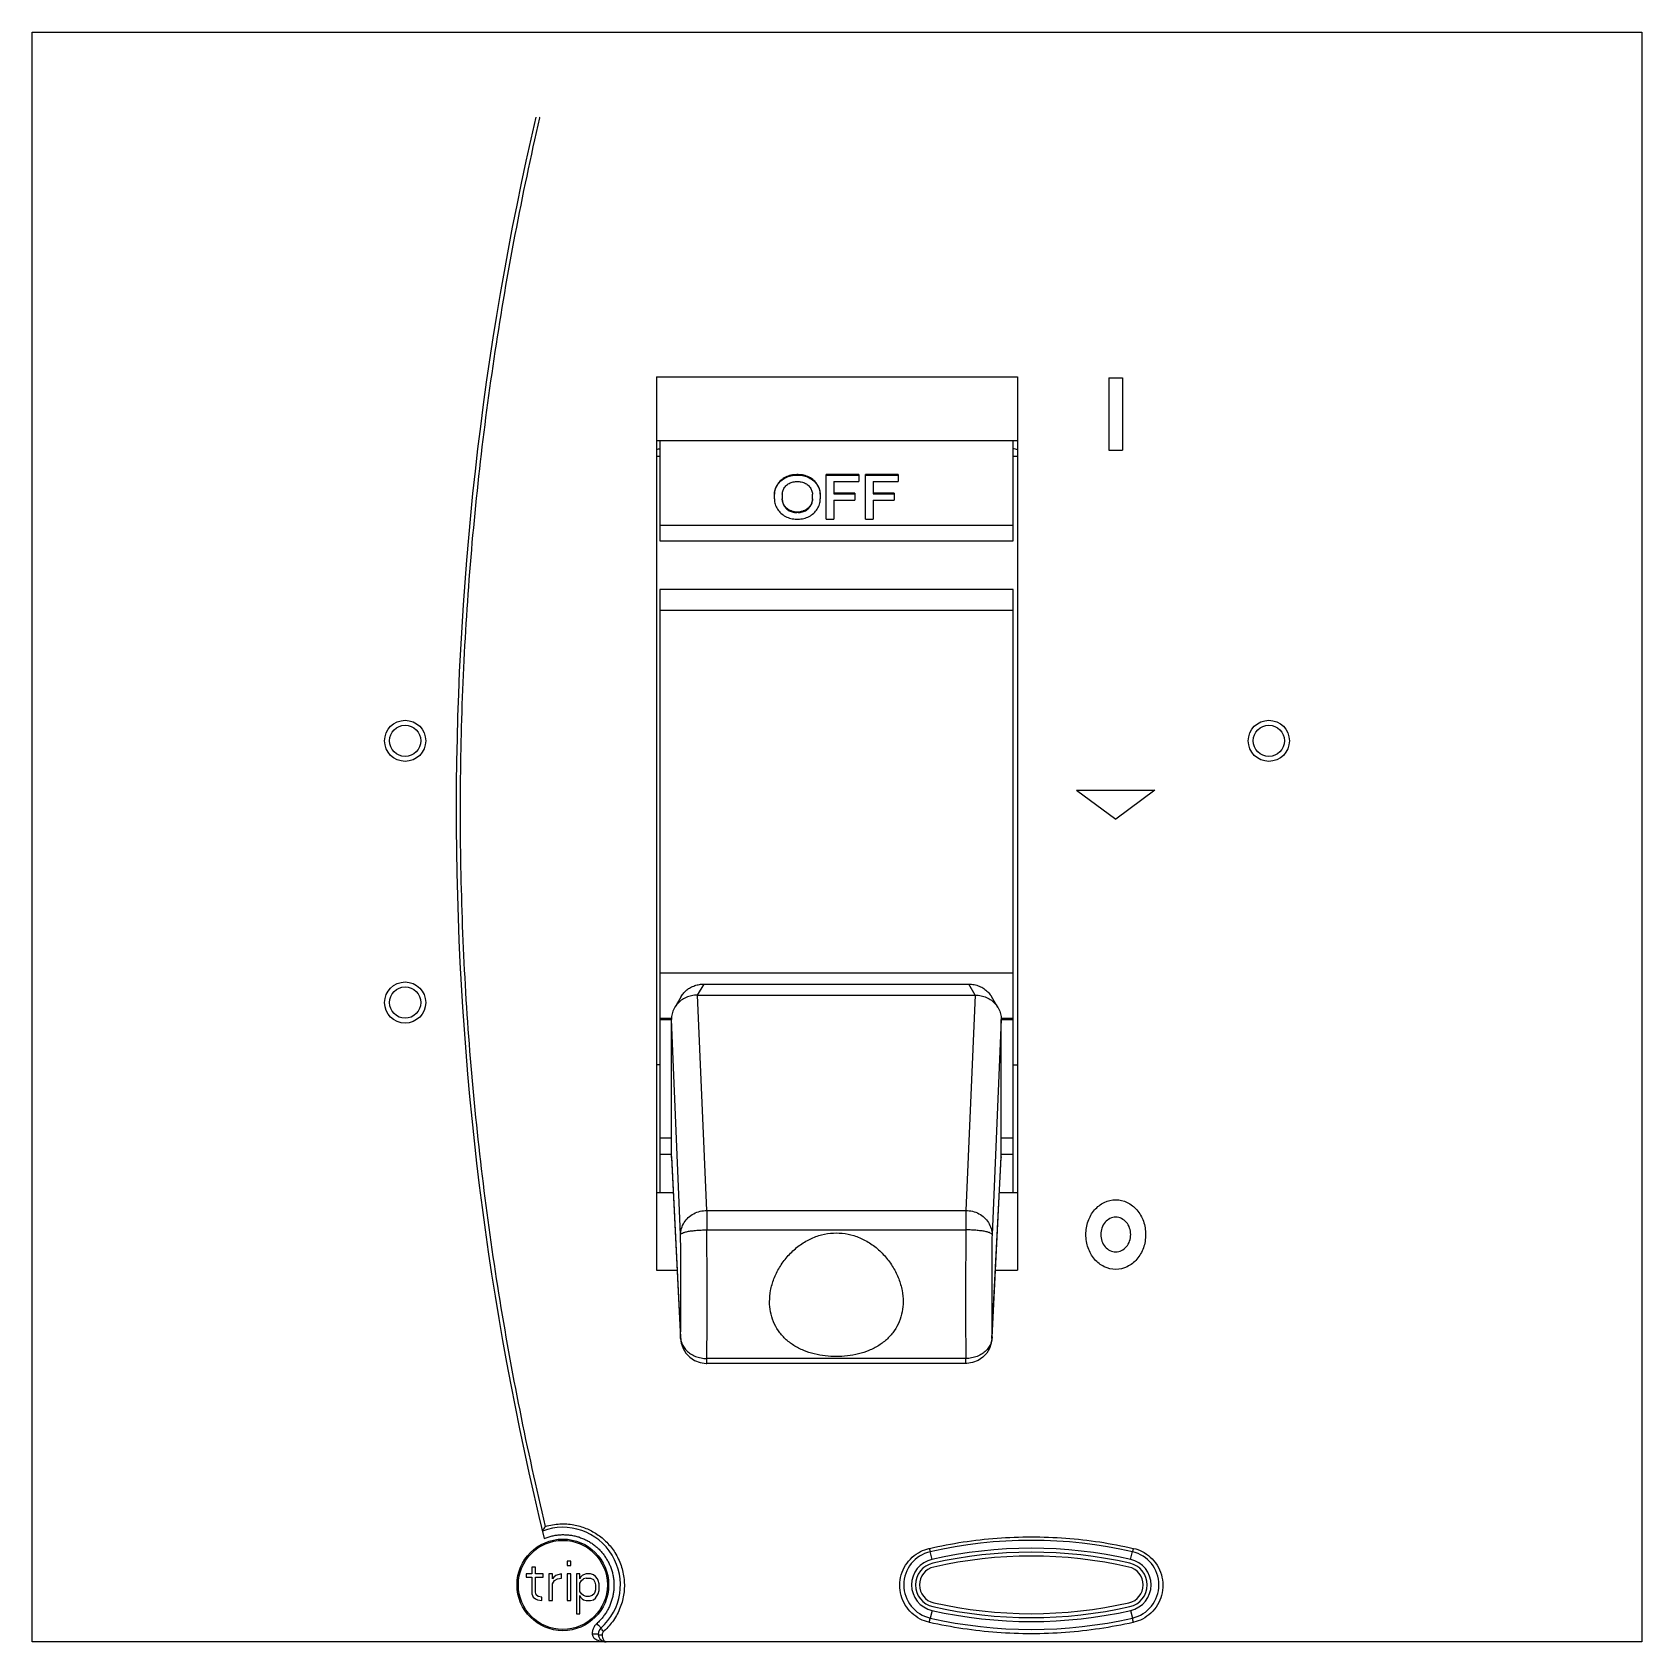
# Model space of a CAD drawing. Extents: x 0 to 123, y 0 to 123.
import ezdxf
from ezdxf.enums import TextEntityAlignment as Align

# ---------------------------------------------------------------- set-up
doc = ezdxf.new("R2010")
doc.units = 0
doc.layers.add('--4N-THT. MCB-MCCB-ACB', color=124, linetype='CONTINUOUS')
doc.layers.add('--6N-THT. HOLE COVER', color=2, linetype='CONTINUOUS')
doc.styles.add('- 13.0', font='times.ttf', dxfattribs={"height": 13})

# ---------------------------------------------------------------- blocks, each defined once
blk = doc.blocks.new('06 - N - SC MCCB LỖ ĐỤC NSX400~630FNH 3 PHASE')
at = {"layer": '--6N-THT. HOLE COVER', "color": 124}
for p, q in [((-13.8, 35.21), (-13.8, -33.04)), ((-13.8, 35.21), (13.8, 35.21)), ((13.8, 35.21), (13.8, -33.04)), ((20.77, 35.15), (20.77, 29.61)), ((20.77, 35.15), (21.82, 35.15)), ((21.82, 35.15), (21.82, 29.61)), ((-13.8, 30.35), (13.8, 30.35)), ((-13.55, 30.35), (-13.55, 22.67)), ((13.45, 22.67), (13.45, 30.35)), ((20.77, 29.61), (21.82, 29.61)), ((-13.8, 29.15), (-13.55, 29.15)), ((13.45, 29.15), (13.8, 29.15)), ((-3.08, 27.74), (-3.08, 27.71)), ((-2.98, 27.74), (-3.08, 27.74)), ((-3.08, 27.71), (-2.98, 27.71)), ((-3.08, 27.21), (-2.98, 27.21)), ((-2.98, 27.71), (-2.98, 27.74)), ((-0.83, 24.34), (-0.83, 27.74)), ((1.67, 27.74), (-0.83, 27.74)), ((-0.83, 27.71), (1.67, 27.71)), ((-0.23, 27.21), (-0.23, 26.27)), ((-0.23, 27.21), (1.67, 27.21)), ((1.67, 27.74), (1.67, 27.21)), ((2.17, 24.34), (2.17, 27.74)), ((4.67, 27.74), (2.17, 27.74)), ((2.17, 27.71), (4.67, 27.71)), ((2.77, 27.21), (2.77, 26.27)), ((2.77, 27.21), (4.67, 27.21)), ((4.67, 27.74), (4.67, 27.21)), ((-4.78, 25.88), (-4.78, 26.24)), ((-4.18, 26.24), (-4.18, 25.88)), ((-1.88, 25.88), (-1.88, 26.24)), ((-1.28, 26.24), (-1.28, 25.88)), ((1.37, 26.32), (-0.23, 26.32)), ((-0.23, 26.27), (1.37, 26.27)), ((1.37, 26.32), (1.37, 25.79)), ((4.37, 26.32), (2.77, 26.32)), ((2.77, 26.27), (4.37, 26.27)), ((4.37, 26.32), (4.37, 25.79)), ((-3.08, 24.88), (-3.08, 24.84)), ((-2.98, 24.88), (-3.08, 24.88)), ((-2.98, 24.84), (-3.08, 24.84)), ((-2.98, 24.84), (-2.98, 24.88)), ((-0.23, 25.79), (-0.23, 24.34)), ((-0.23, 25.79), (1.37, 25.79)), ((2.77, 25.79), (2.77, 24.34)), ((2.77, 25.79), (4.37, 25.79)), ((13.45, 23.86), (-13.55, 23.86)), ((-3.08, 24.34), (-2.98, 24.34)), ((-0.83, 24.34), (-0.23, 24.34)), ((2.17, 24.34), (2.77, 24.34)), ((-13.55, 22.67), (13.45, 22.67)), ((-13.55, 18.96), (-13.55, -13.89)), ((13.45, 18.96), (-13.55, 18.96)), ((13.45, -13.89), (13.45, 18.96)), ((-13.55, 17.38), (13.45, 17.38)), ((18.3, 3.64), (24.3, 3.64)), ((18.3, 3.64), (21.3, 1.41)), ((24.3, 3.64), (21.3, 1.41)), ((13.45, -10.35), (-13.55, -10.35)), ((-11.91, -12.14), (-12.4, -12.97)), ((-10.18, -11.19), (-10.68, -12.04)), ((-9.95, -28.49), (-10.65, -12.04)), ((-10.65, -12.04), (10.55, -12.04)), ((-10.18, -11.19), (10.07, -11.19)), ((10.55, -12.04), (9.85, -28.49)), ((10.57, -12.04), (10.07, -11.19)), ((12.3, -12.97), (11.8, -12.14)), ((-12.65, -13.83), (-13.55, -13.83)), ((-13.55, -13.9), (-13.55, -27.12)), ((-13.55, -13.9), (-12.65, -13.9)), ((-11.95, -30.33), (-12.65, -13.89)), ((-12.65, -24.36), (-12.65, -13.89)), ((12.55, -13.89), (11.85, -30.33)), ((13.45, -13.83), (12.55, -13.83)), ((12.55, -24.36), (12.55, -13.89)), ((12.55, -13.9), (13.45, -13.9)), ((13.45, -27.12), (13.45, -13.9)), ((-13.55, -17.35), (-13.8, -17.35)), ((13.45, -17.35), (13.8, -17.35)), ((-12.65, -22.97), (-13.55, -22.97)), ((13.45, -22.97), (12.55, -22.97)), ((-12.65, -24.21), (-13.55, -24.21)), ((-12.65, -24.36), (-11.95, -38.19)), ((-12.65, -24.45), (-12.65, -24.38)), ((-12.65, -24.45), (-11.95, -38.28)), ((11.84, -38.28), (12.55, -24.45)), ((11.85, -38.19), (12.55, -24.36)), ((13.45, -24.21), (12.55, -24.21)), ((12.55, -24.38), (12.55, -24.45)), ((-13.8, -27.12), (-12.51, -27.12)), ((12.41, -27.12), (13.8, -27.12)), ((-9.95, -28.49), (-9.95, -29.97)), ((-9.95, -28.49), (9.85, -28.49)), ((9.85, -28.49), (9.85, -29.97)), ((-9.95, -29.97), (9.85, -29.97)), ((-13.8, -33.04), (-12.21, -33.04)), ((12.11, -33.04), (13.8, -33.04)), ((-11.95, -38.28), (-11.95, -38.19)), ((-11.95, -38.28), (-11.95, -38.28)), ((11.85, -38.19), (11.84, -38.28)), ((9.85, -39.8), (-9.95, -39.8)), ((-9.95, -40.18), (-9.95, -39.8)), ((9.85, -40.18), (-9.95, -40.18)), ((9.85, -40.18), (9.85, -39.8)), ((-20.34, -55.3), (-20.61, -55.3)), ((-20.61, -55.3), (-20.61, -55.62)), ((-20.34, -55.62), (-20.34, -55.3)), ((7.26, -55.15), (7.13, -54.56)), ((22.44, -55.15), (22.57, -54.56)), ((-23.75, -56.26), (-23.75, -56.51)), ((-23.32, -56.26), (-23.75, -56.26)), ((-23.75, -56.51), (-23.32, -56.51)), ((-23.32, -55.75), (-23.32, -56.26)), ((-23.05, -55.75), (-23.32, -55.75)), ((-23.32, -56.51), (-23.32, -57.79)), ((-23.05, -56.26), (-23.05, -55.75)), ((-22.45, -56.26), (-23.05, -56.26)), ((-23.05, -57.66), (-23.05, -56.51)), ((-23.05, -56.51), (-22.45, -56.51)), ((-22.45, -56.51), (-22.45, -56.26)), ((-21.75, -56.26), (-22.02, -56.26)), ((-22.02, -56.26), (-22.02, -58.3)), ((-21.75, -56.64), (-21.75, -56.26)), ((-21.64, -56.51), (-21.75, -56.64)), ((-21.48, -56.39), (-21.64, -56.51)), ((-21.32, -56.32), (-21.48, -56.39)), ((-21.37, -56.64), (-21.05, -56.58)), ((-21.05, -56.26), (-21.32, -56.32)), ((-21.05, -56.58), (-21.05, -56.26)), ((-20.61, -55.62), (-20.34, -55.62)), ((-20.34, -56.26), (-20.61, -56.26)), ((-20.61, -56.26), (-20.61, -58.3)), ((-20.34, -58.3), (-20.34, -56.26)), ((-19.64, -56.26), (-19.91, -56.26)), ((-19.91, -56.26), (-19.91, -59.32)), ((-19.64, -56.64), (-19.64, -56.26)), ((-19.59, -56.51), (-19.64, -56.64)), ((-19.48, -56.39), (-19.59, -56.51)), ((-19.37, -56.32), (-19.48, -56.39)), ((-19.16, -56.26), (-19.37, -56.32)), ((-19.16, -56.58), (-19.37, -56.64)), ((-18.83, -56.26), (-19.16, -56.26)), ((-19.16, -56.58), (-18.83, -56.58)), ((-18.61, -56.32), (-18.83, -56.26)), ((-18.83, -56.58), (-18.61, -56.7)), ((-18.45, -56.45), (-18.61, -56.32)), ((-18.29, -56.64), (-18.45, -56.45)), ((-23.32, -57.79), (-23.21, -58.04)), ((-22.99, -57.85), (-23.05, -57.66)), ((-21.75, -57.02), (-21.59, -56.77)), ((-21.75, -58.3), (-21.75, -57.02)), ((-21.59, -56.77), (-21.37, -56.64)), ((-19.64, -56.96), (-19.53, -56.77)), ((-19.64, -57.6), (-19.64, -56.96)), ((-19.53, -57.79), (-19.64, -57.6)), ((-19.53, -56.77), (-19.37, -56.64)), ((-19.37, -57.92), (-19.53, -57.79)), ((-18.56, -57.79), (-18.72, -57.92)), ((-18.61, -56.7), (-18.51, -56.9)), ((-18.51, -57.66), (-18.56, -57.79)), ((-18.51, -56.9), (-18.45, -57.09)), ((-18.45, -57.47), (-18.51, -57.66)), ((-18.45, -57.09), (-18.45, -57.47)), ((-18.45, -58.11), (-18.24, -57.79)), ((-18.24, -56.77), (-18.29, -56.64)), ((-18.18, -57.02), (-18.24, -56.77)), ((-18.24, -57.79), (-18.18, -57.53)), ((-18.18, -57.53), (-18.18, -57.02)), ((-23.21, -58.04), (-23.05, -58.17)), ((-23.05, -58.17), (-22.89, -58.24)), ((-22.83, -57.98), (-22.99, -57.85)), ((-22.89, -58.24), (-22.56, -58.3)), ((-22.56, -58.04), (-22.83, -57.98)), ((-22.56, -58.3), (-22.56, -58.04)), ((-22.02, -58.3), (-21.75, -58.3)), ((-20.61, -58.3), (-20.34, -58.3)), ((-19.64, -57.92), (-19.59, -58.04)), ((-19.64, -59.32), (-19.64, -57.92)), ((-19.59, -58.04), (-19.48, -58.17)), ((-19.48, -58.17), (-19.37, -58.24)), ((-19.16, -57.98), (-19.37, -57.92)), ((-19.37, -58.24), (-19.16, -58.3)), ((-18.94, -57.98), (-19.16, -57.98)), ((-19.16, -58.3), (-18.83, -58.3)), ((-18.72, -57.92), (-18.94, -57.98)), ((-18.83, -58.3), (-18.61, -58.24)), ((-18.61, -58.24), (-18.45, -58.11)), ((-19.91, -59.32), (-19.64, -59.32)), ((7.26, -59.05), (7.13, -59.64)), ((22.44, -59.05), (22.57, -59.64))]:
    blk.add_line(p, q, dxfattribs=at)
at = {"layer": '--6N-THT. HOLE COVER', "color": 1}
blk.add_lwpolyline([(-61.5, 61.55), (61.5, 61.55), (61.5, -61.45), (-61.5, -61.45)], close=True, dxfattribs=at)
at = {"layer": '--6N-THT. HOLE COVER', "color": 124}
for points in [[(-11.95, -38.28), (-11.9, -38.63), (-11.76, -39.03), (-11.54, -39.39), (-11.25, -39.7), (-10.88, -39.95), (-10.46, -40.11), (-10.01, -40.18), (-9.95, -40.18)], [(11.84, -38.28), (11.79, -38.63), (11.66, -39.03), (11.44, -39.39), (11.14, -39.7), (10.78, -39.95), (10.36, -40.11), (9.91, -40.18), (9.85, -40.18)]]:
    blk.add_lwpolyline(points, dxfattribs=at)
for centre, radius in [((-33, 7.4), 1.57), ((33, 7.4), 1.57), ((-33, 7.4), 1.2), ((33, 7.4), 1.2), ((-33, -12.6), 1.57), ((-33, -12.6), 1.2), ((-20.95, -57.1), 3.5), ((-20.95, -57.1), 3.4)]:
    blk.add_circle(centre, radius, dxfattribs=at)
for centre, radius, start, end in [((204.32, 2.1), 233.42, 166.8892, 193.793), ((-11.27, 18.81), 11.13, 101.8398, 103.1507), ((11.28, 18.81), 11.13, 76.8521, 78.7059), ((-20.95, -57.1), 4.4, 311.4096, 110.7253), ((14.85, -88.65), 34.95, 77.2317, 102.7683), ((7.7, -57.1), 2.6, 102.7683, 257.2317), ((7.7, -57.1), 2, 102.7683, 257.2317), ((14.85, -88.65), 34.35, 77.2317, 102.7683), ((14.85, -88.65), 34.05, 77.2317, 102.7683), ((14.85, -88.65), 33.75, 77.231, 102.769), ((22, -57.1), 2, 282.7683, 77.2317), ((22, -57.1), 2.6, 282.7683, 77.2317), ((7.7, -57.1), 1.7, 102.7683, 257.2317), ((7.7, -57.1), 1.4, 102.769, 257.2323), ((22, -57.1), 1.4, 282.7677, 77.231), ((22, -57.1), 1.7, 282.7683, 77.2317), ((14.85, -25.55), 34.05, 257.2317, 282.7683), ((14.85, -25.55), 33.75, 257.2323, 282.7677), ((14.85, -25.55), 34.95, 257.2317, 282.7683), ((14.85, -25.55), 34.35, 257.2317, 282.7683), ((-17.64, -60.85), 0.6, 131.4096, 270)]:
    blk.add_arc(centre, radius, start, end, dxfattribs=at)
for points, knots in [([(-22.73, 55), (-24.1, 49.09), (-26.36, 37.21), (-28.4, 19.21), (-29.03, 1.14), (-28.26, -16.91), (-26.09, -34.89), (-23.71, -46.74), (-22.29, -52.63)], [0, 0, 0, 0, 18.177706, 36.25921, 54.294783, 72.339362, 90.41017, 108.575385, 108.575385, 108.575385, 108.575385]), ([(-3.08, 27.74), (-3.23, 27.74), (-3.52, 27.71), (-3.94, 27.56), (-4.29, 27.32), (-4.57, 27.01), (-4.74, 26.64), (-4.78, 26.37), (-4.78, 26.24)], [0, 0, 0, 0, 0.445768, 0.881501, 1.304348, 1.714489, 2.115961, 2.515589, 2.515589, 2.515589, 2.515589]), ([(-4.78, 26.23), (-4.78, 26.35), (-4.73, 26.6), (-4.57, 26.96), (-4.29, 27.28), (-3.94, 27.52), (-3.52, 27.67), (-3.23, 27.71), (-3.08, 27.71)], [0, 0, 0, 0, 0.349381, 0.753791, 1.168117, 1.594362, 2.031446, 2.475713, 2.475713, 2.475713, 2.475713]), ([(-4.18, 26.24), (-4.18, 26.34), (-4.14, 26.55), (-3.98, 26.83), (-3.73, 27.04), (-3.42, 27.18), (-3.2, 27.21), (-3.08, 27.21)], [0, 0, 0, 0, 0.309951, 0.623367, 0.946553, 1.28184, 1.627452, 1.627452, 1.627452, 1.627452]), ([(-1.28, 26.24), (-1.28, 26.37), (-1.32, 26.64), (-1.5, 27.01), (-1.77, 27.32), (-2.12, 27.56), (-2.54, 27.71), (-2.83, 27.74), (-2.98, 27.74)], [0, 0, 0, 0, 0.399272, 0.800635, 1.210903, 1.633597, 2.069456, 2.515619, 2.515619, 2.515619, 2.515619]), ([(-2.98, 27.71), (-2.83, 27.71), (-2.54, 27.67), (-2.13, 27.52), (-1.77, 27.28), (-1.49, 26.96), (-1.33, 26.6), (-1.29, 26.35), (-1.28, 26.23)], [0, 0, 0, 0, 0.444234, 0.881299, 1.307539, 1.721872, 2.126301, 2.475712, 2.475712, 2.475712, 2.475712]), ([(-2.98, 27.21), (-2.87, 27.21), (-2.64, 27.18), (-2.33, 27.04), (-2.08, 26.83), (-1.92, 26.55), (-1.88, 26.34), (-1.88, 26.24)], [0, 0, 0, 0, 0.345334, 0.680555, 1.003732, 1.317142, 1.627447, 1.627447, 1.627447, 1.627447]), ([(-2.98, 24.34), (-2.83, 24.34), (-2.54, 24.38), (-2.12, 24.53), (-1.77, 24.78), (-1.5, 25.1), (-1.32, 25.47), (-1.28, 25.74), (-1.28, 25.88)], [0, 0, 0, 0, 0.445971, 0.883462, 1.310283, 1.725861, 2.132627, 2.535398, 2.535398, 2.535398, 2.535398]), ([(-1.88, 25.88), (-1.88, 25.77), (-1.92, 25.56), (-2.08, 25.28), (-2.33, 25.06), (-2.64, 24.92), (-2.87, 24.88), (-2.98, 24.88)], [0, 0, 0, 0, 0.312056, 0.628551, 0.954357, 1.290912, 1.636718, 1.636718, 1.636718, 1.636718]), ([(-4.78, 25.83), (-4.78, 25.71), (-4.73, 25.46), (-4.57, 25.1), (-4.29, 24.78), (-3.94, 24.53), (-3.53, 24.38), (-3.23, 24.34), (-3.08, 24.34)], [0, 0, 0, 0, 0.352288, 0.758925, 1.174671, 1.601305, 2.038925, 2.485317, 2.485317, 2.485317, 2.485317]), ([(-3.08, 24.88), (-3.2, 24.88), (-3.42, 24.92), (-3.73, 25.06), (-3.98, 25.28), (-4.13, 25.55), (-4.17, 25.74), (-4.18, 25.83)], [0, 0, 0, 0, 0.3455, 0.681985, 1.007783, 1.324279, 1.587078, 1.587078, 1.587078, 1.587078]), ([(-4.18, 25.83), (-4.18, 25.72), (-4.14, 25.51), (-3.98, 25.23), (-3.73, 25.01), (-3.42, 24.87), (-3.2, 24.84), (-3.08, 24.84)], [0, 0, 0, 0, 0.310193, 0.625691, 0.951355, 1.287838, 1.632236, 1.632236, 1.632236, 1.632236]), ([(-2.98, 24.84), (-2.87, 24.84), (-2.64, 24.87), (-2.33, 25.01), (-2.08, 25.23), (-1.92, 25.51), (-1.88, 25.72), (-1.88, 25.83)], [0, 0, 0, 0, 0.34444, 0.680942, 1.006604, 1.322081, 1.632239, 1.632239, 1.632239, 1.632239]), ([(-10.68, -12.04), (-10.82, -12.04), (-11.12, -12.06), (-11.54, -12.2), (-11.91, -12.41), (-12.2, -12.68), (-12.35, -12.88), (-12.4, -12.97)], [0, 0, 0, 0, 0.440398, 0.87793, 1.306803, 1.73453, 2.048985, 2.048985, 2.048985, 2.048985]), ([(-11.91, -12.14), (-11.85, -12.04), (-11.72, -11.86), (-11.48, -11.63), (-11.19, -11.44), (-10.87, -11.3), (-10.52, -11.21), (-10.29, -11.19), (-10.18, -11.19)], [0, 0, 0, 0, 0.329457, 0.659693, 1.002801, 1.35757, 1.717578, 2.056759, 2.056759, 2.056759, 2.056759]), ([(-10.68, -12.04), (-10.68, -12.04), (-10.67, -12.04), (-10.66, -12.04), (-10.66, -12.04), (-10.65, -12.04)], [0, 0, 0, 0, 0.00849065, 0.01696537, 0.02542872, 0.02542872, 0.02542872, 0.02542872]), ([(10.07, -11.19), (10.21, -11.19), (10.48, -11.22), (10.88, -11.34), (11.23, -11.52), (11.54, -11.78), (11.71, -12), (11.79, -12.12), (11.8, -12.14)], [0, 0, 0, 0, 0.405865, 0.816805, 1.220768, 1.610334, 1.998925, 2.055472, 2.055472, 2.055472, 2.055472]), ([(10.57, -12.04), (10.57, -12.04), (10.57, -12.04), (10.56, -12.04), (10.55, -12.04), (10.55, -12.04)], [0, 0, 0, 0, 0.00849065, 0.01696538, 0.02542872, 0.02542872, 0.02542872, 0.02542872]), ([(10.57, -12.04), (10.72, -12.04), (11.02, -12.06), (11.43, -12.2), (11.81, -12.41), (12.1, -12.68), (12.24, -12.88), (12.3, -12.97)], [0, 0, 0, 0, 0.440398, 0.87793, 1.306804, 1.734531, 2.049001, 2.049001, 2.049001, 2.049001]), ([(-12.4, -12.97), (-12.42, -13), (-12.5, -13.16), (-12.62, -13.46), (-12.65, -13.74), (-12.65, -13.88)], [0, 0, 0, 0, 0.1059821, 0.52708, 0.9469664, 0.9469664, 0.9469664, 0.9469664]), ([(12.3, -12.97), (12.32, -13), (12.4, -13.16), (12.51, -13.46), (12.55, -13.74), (12.55, -13.88)], [0, 0, 0, 0, 0.1059666, 0.5270647, 0.9469511, 0.9469511, 0.9469511, 0.9469511]), ([(-12.65, -13.88), (-12.65, -13.88), (-12.65, -13.89), (-12.65, -13.89), (-12.65, -13.89)], [0, 0, 0, 0, 0.00947782, 0.01415534, 0.01415534, 0.01415534, 0.01415534]), ([(12.55, -13.88), (12.55, -13.88), (12.55, -13.89), (12.55, -13.89), (12.55, -13.89)], [0, 0, 0, 0, 0.00947782, 0.01415534, 0.01415534, 0.01415534, 0.01415534]), ([(-12.65, -24.38), (-12.65, -24.37), (-12.65, -24.37), (-12.65, -24.37), (-12.65, -24.36)], [0, 0, 0, 0, 0.00921936, 0.01386464, 0.01386464, 0.01386464, 0.01386464]), ([(12.55, -24.38), (12.55, -24.37), (12.55, -24.37), (12.55, -24.37), (12.55, -24.36)], [0, 0, 0, 0, 0.00921936, 0.01386464, 0.01386464, 0.01386464, 0.01386464]), ([(21.3, -32.99), (21, -32.99), (20.38, -32.84), (19.62, -32.24), (19.13, -31.36), (18.96, -30.33), (19.13, -29.3), (19.62, -28.42), (20.38, -27.82), (21, -27.67), (21.3, -27.67)], [0, 0, 0, 0, 0.897568, 1.836729, 2.831745, 3.864437, 4.897128, 5.892144, 6.831305, 7.728873, 7.728873, 7.728873, 7.728873]), ([(21.3, -27.67), (21.6, -27.67), (22.22, -27.82), (22.98, -28.42), (23.47, -29.3), (23.64, -30.33), (23.47, -31.36), (22.98, -32.24), (22.22, -32.84), (21.6, -32.99), (21.3, -32.99)], [0, 0, 0, 0, 0.897568, 1.836729, 2.831745, 3.864437, 4.897128, 5.892144, 6.831305, 7.728873, 7.728873, 7.728873, 7.728873]), ([(-11.95, -30.33), (-11.95, -30.17), (-11.9, -29.85), (-11.7, -29.4), (-11.37, -29.01), (-10.96, -28.72), (-10.47, -28.53), (-10.12, -28.49), (-9.95, -28.49)], [0, 0, 0, 0, 0.477804, 0.962524, 1.45806, 1.965271, 2.481935, 3.003473, 3.003473, 3.003473, 3.003473]), ([(9.85, -28.49), (10.02, -28.49), (10.37, -28.53), (10.85, -28.72), (11.27, -29.01), (11.59, -29.4), (11.8, -29.85), (11.85, -30.17), (11.85, -30.33)], [0, 0, 0, 0, 0.521538, 1.038202, 1.545414, 2.040949, 2.52567, 3.003474, 3.003474, 3.003474, 3.003474]), ([(21.3, -29), (21, -29), (20.36, -29.34), (20.05, -30.33), (20.36, -31.32), (21, -31.66), (21.3, -31.66)], [0, 0, 0, 0, 0.898477, 1.896934, 2.895392, 3.793869, 3.793869, 3.793869, 3.793869]), ([(21.3, -31.66), (21.6, -31.66), (22.24, -31.32), (22.55, -30.33), (22.24, -29.34), (21.6, -29), (21.3, -29)], [0, 0, 0, 0, 0.898477, 1.896934, 2.895392, 3.793869, 3.793869, 3.793869, 3.793869]), ([(-11.95, -30.33), (-11.95, -30.3), (-11.87, -30.23), (-11.72, -30.17), (-11.48, -30.1), (-11.17, -30.05), (-10.8, -30.01), (-10.38, -29.98), (-10.1, -29.97), (-9.95, -29.97)], [0, 0, 0, 0, 0.0948, 0.263162, 0.512014, 0.83322, 1.212836, 1.633071, 2.07358, 2.07358, 2.07358, 2.07358]), ([(-11.95, -38.19), (-11.95, -37.98), (-11.94, -37.53), (-11.93, -36.81), (-11.93, -36.02), (-11.93, -35.15), (-11.93, -34.24), (-11.93, -33.28), (-11.93, -32.31), (-11.94, -31.32), (-11.95, -30.66), (-11.95, -30.33)], [0, 0, 0, 0, 0.631311, 1.352823, 2.153355, 3.02052, 3.941008, 4.900688, 5.884849, 6.87835, 7.865727, 7.865727, 7.865727, 7.865727]), ([(-9.95, -39.8), (-9.95, -39.54), (-9.94, -38.97), (-9.93, -38.08), (-9.93, -37.08), (-9.93, -36), (-9.93, -34.86), (-9.93, -33.66), (-9.93, -32.44), (-9.94, -31.2), (-9.95, -30.38), (-9.95, -29.97)], [0, 0, 0, 0, 0.789022, 1.690823, 2.691474, 3.775545, 4.92633, 6.126082, 7.356312, 8.598044, 9.832086, 9.832086, 9.832086, 9.832086]), ([(-5.15, -35.46), (-5.15, -35.17), (-5.09, -34.58), (-4.84, -33.69), (-4.41, -32.82), (-3.83, -32.01), (-3.11, -31.31), (-2.29, -30.76), (-1.41, -30.38), (-0.51, -30.2), (0.4, -30.2), (1.31, -30.38), (2.19, -30.76), (3.01, -31.31), (3.73, -32.01), (4.31, -32.82), (4.74, -33.69), (4.99, -34.58), (5.05, -35.17), (5.05, -35.46)], [0, 0, 0, 0, 0.850267, 1.778682, 2.74845, 3.748722, 4.756805, 5.749135, 6.693656, 7.606013, 8.499325, 9.411601, 10.355954, 11.348153, 12.356564, 13.356634, 14.326696, 15.256201, 16.108465, 16.108465, 16.108465, 16.108465]), ([(9.85, -29.97), (9.84, -30.38), (9.84, -31.2), (9.83, -32.44), (9.83, -33.66), (9.82, -34.86), (9.82, -36), (9.83, -37.08), (9.83, -38.08), (9.84, -38.97), (9.84, -39.54), (9.85, -39.8)], [0, 0, 0, 0, 1.234042, 2.475773, 3.706004, 4.905755, 6.056541, 7.140611, 8.141263, 9.043064, 9.832086, 9.832086, 9.832086, 9.832086]), ([(11.85, -30.33), (11.84, -30.3), (11.77, -30.23), (11.62, -30.17), (11.38, -30.1), (11.06, -30.05), (10.69, -30.01), (10.28, -29.98), (9.99, -29.97), (9.85, -29.97)], [0, 0, 0, 0, 0.094774, 0.263072, 0.5118, 0.832869, 1.212302, 1.632506, 2.073585, 2.073585, 2.073585, 2.073585]), ([(11.85, -30.33), (11.84, -30.66), (11.84, -31.32), (11.83, -32.31), (11.83, -33.28), (11.82, -34.24), (11.82, -35.15), (11.83, -36.02), (11.83, -36.81), (11.84, -37.53), (11.84, -37.98), (11.85, -38.19)], [0, 0, 0, 0, 0.987377, 1.980878, 2.965039, 3.924718, 4.845207, 5.712372, 6.512904, 7.234415, 7.865727, 7.865727, 7.865727, 7.865727]), ([(5.05, -35.46), (5.05, -35.71), (5, -36.24), (4.78, -37), (4.4, -37.7), (3.86, -38.32), (3.21, -38.82), (2.45, -39.21), (1.64, -39.47), (0.8, -39.62), (-0.05, -39.67), (-0.9, -39.62), (-1.74, -39.47), (-2.55, -39.21), (-3.31, -38.82), (-3.97, -38.32), (-4.5, -37.7), (-4.88, -37), (-5.1, -36.24), (-5.15, -35.72), (-5.15, -35.46)], [0, 0, 0, 0, 0.774209, 1.565719, 2.356799, 3.160966, 3.985404, 4.836154, 5.688811, 6.541071, 7.38749, 8.233873, 9.086136, 9.938735, 10.789612, 11.614434, 12.418303, 13.209707, 14.00208, 14.778159, 14.778159, 14.778159, 14.778159]), ([(-11.94, -38.28), (-11.94, -38.37), (-11.9, -38.58), (-11.75, -38.9), (-11.51, -39.21), (-11.19, -39.46), (-10.81, -39.65), (-10.39, -39.77), (-10.1, -39.8), (-9.95, -39.8)], [0, 0, 0, 0, 0.277849, 0.648824, 1.035741, 1.441171, 1.863989, 2.300008, 2.74293, 2.74293, 2.74293, 2.74293]), ([(11.84, -38.28), (11.83, -38.37), (11.79, -38.58), (11.65, -38.9), (11.41, -39.21), (11.09, -39.46), (10.71, -39.65), (10.29, -39.77), (9.99, -39.8), (9.85, -39.8)], [0, 0, 0, 0, 0.277837, 0.648812, 1.03573, 1.441159, 1.863978, 2.299997, 2.742919, 2.742919, 2.742919, 2.742919]), ([(-22.51, -52.98), (-22.48, -52.97), (-22.45, -52.89), (-22.37, -52.78), (-22.32, -52.68), (-22.29, -52.63)], [0, 0, 0, 0, 0.0818037, 0.2358402, 0.4139347, 0.4139347, 0.4139347, 0.4139347]), ([(-22.29, -52.63), (-21.93, -52.52), (-21.2, -52.4), (-20.14, -52.47), (-19.18, -52.75), (-18.32, -53.2), (-17.56, -53.83), (-16.93, -54.63), (-16.46, -55.6), (-16.23, -56.67), (-16.25, -57.76), (-16.52, -58.84), (-17.04, -59.82), (-17.53, -60.38), (-17.79, -60.62)], [0, 0, 0, 0, 1.135557, 2.195745, 3.168255, 4.113262, 5.080878, 6.098373, 7.170468, 8.26495, 9.34766, 10.437501, 11.568246, 12.642141, 12.642141, 12.642141, 12.642141]), ([(-22.37, -53.55), (-22.27, -53.51), (-22.07, -53.44), (-21.77, -53.35), (-21.46, -53.3), (-21.15, -53.26), (-20.83, -53.26), (-20.51, -53.28), (-20.2, -53.32), (-19.89, -53.39), (-19.59, -53.49), (-19.29, -53.61), (-19.01, -53.75), (-18.74, -53.92), (-18.48, -54.11), (-18.24, -54.32), (-18.02, -54.55), (-17.82, -54.8), (-17.64, -55.06), (-17.48, -55.34), (-17.34, -55.63), (-17.23, -55.93), (-17.14, -56.24), (-17.08, -56.56), (-17.05, -56.88), (-17.04, -57.2), (-17.06, -57.52), (-17.1, -57.84), (-17.17, -58.15), (-17.27, -58.46), (-17.39, -58.76), (-17.54, -59.05), (-17.71, -59.32), (-17.9, -59.58), (-18.11, -59.83), (-18.27, -59.98), (-18.35, -60.05)], [0, 0, 0, 0, 0.314797, 0.629893, 0.945288, 1.260984, 1.576981, 1.893279, 2.209879, 2.52678, 2.84398, 3.161481, 3.479279, 3.797373, 4.115762, 4.434444, 4.753413, 5.072671, 5.392211, 5.71203, 6.032127, 6.352495, 6.673129, 6.994026, 7.315181, 7.636586, 7.958238, 8.28013, 8.602254, 8.924605, 9.247176, 9.569956, 9.892944, 10.216123, 10.539498, 10.863052, 10.863052, 10.863052, 10.863052]), ([(7.06, -54.31), (8.76, -53.92), (12.23, -53.4), (17.48, -53.4), (20.94, -53.92), (22.64, -54.31)], [0, 0, 0, 0, 5.226205, 10.472046, 15.697297, 15.697297, 15.697297, 15.697297]), ([(7.01, -59.96), (6.78, -59.9), (6.32, -59.72), (5.69, -59.28), (5.19, -58.66), (4.87, -57.91), (4.76, -57.12), (4.88, -56.32), (5.21, -55.58), (5.72, -54.97), (6.35, -54.54), (6.81, -54.37), (7.03, -54.31)], [0, 0, 0, 0, 0.69197, 1.480347, 2.2778, 3.073984, 3.867541, 4.663142, 5.463395, 6.259044, 7.029107, 7.721349, 7.721349, 7.721349, 7.721349]), ([(7.06, -54.31), (7.07, -54.35), (7.08, -54.44), (7.12, -54.49), (7.11, -54.57), (7.13, -54.56)], [0, 0, 0, 0, 0.1350353, 0.2309787, 0.2658049, 0.2658049, 0.2658049, 0.2658049]), ([(22.64, -54.31), (22.63, -54.35), (22.62, -54.44), (22.58, -54.49), (22.59, -54.57), (22.57, -54.56)], [0, 0, 0, 0, 0.1350505, 0.2310088, 0.2658425, 0.2658425, 0.2658425, 0.2658425]), ([(22.66, -54.31), (22.89, -54.36), (23.35, -54.53), (23.97, -54.96), (24.49, -55.57), (24.82, -56.31), (24.94, -57.11), (24.83, -57.91), (24.52, -58.65), (24.01, -59.28), (23.38, -59.72), (22.92, -59.9), (22.69, -59.96)], [0, 0, 0, 0, 0.684722, 1.453872, 2.248589, 3.049701, 3.847089, 4.642257, 5.439951, 6.238166, 7.024875, 7.721412, 7.721412, 7.721412, 7.721412]), ([(-18.35, -60.05), (-18.38, -60.08), (-18.44, -60.14), (-18.52, -60.24), (-18.59, -60.35), (-18.64, -60.47), (-18.68, -60.59), (-18.7, -60.72), (-18.71, -60.81), (-18.71, -60.85)], [0, 0, 0, 0, 0.1289831, 0.257956, 0.3869147, 0.5158627, 0.6447903, 0.7737195, 0.9026351, 0.9026351, 0.9026351, 0.9026351]), ([(-18.35, -60.05), (-18.31, -60.09), (-18.24, -60.18), (-18.13, -60.28), (-18.1, -60.35), (-18.03, -60.39), (-18.04, -60.4)], [0, 0, 0, 0, 0.1790252, 0.3307953, 0.4322057, 0.4678281, 0.4678281, 0.4678281, 0.4678281]), ([(7.06, -59.97), (7.07, -59.91), (7.1, -59.81), (7.1, -59.72), (7.14, -59.64), (7.13, -59.64)], [0, 0, 0, 0, 0.1656733, 0.2916475, 0.3387365, 0.3387365, 0.3387365, 0.3387365]), ([(22.64, -59.97), (20.94, -60.35), (17.47, -60.87), (12.22, -60.87), (8.76, -60.35), (7.06, -59.97)], [0, 0, 0, 0, 5.227171, 10.471006, 15.697297, 15.697297, 15.697297, 15.697297]), ([(22.64, -59.97), (22.63, -59.91), (22.6, -59.81), (22.6, -59.72), (22.56, -59.64), (22.57, -59.64)], [0, 0, 0, 0, 0.1656514, 0.2916025, 0.3386846, 0.3386846, 0.3386846, 0.3386846]), ([(-18.71, -60.85), (-18.65, -60.85), (-18.54, -60.85), (-18.39, -60.84), (-18.32, -60.86), (-18.24, -60.84), (-18.24, -60.85)], [0, 0, 0, 0, 0.1769159, 0.3268978, 0.4271131, 0.4623126, 0.4623126, 0.4623126, 0.4623126]), ([(-18.71, -60.85), (-18.7, -60.88), (-18.69, -60.96), (-18.64, -61.07), (-18.55, -61.17), (-18.42, -61.26), (-18.27, -61.34), (-18.15, -61.38), (-18.09, -61.39)], [0, 0, 0, 0, 0.1044031, 0.2238135, 0.3595592, 0.512715, 0.6844134, 0.8760452, 0.8760452, 0.8760452, 0.8760452]), ([(-17.94, -60.93), (-17.99, -60.94), (-18.08, -60.95), (-18.16, -60.94), (-18.23, -60.94), (-18.24, -60.93)], [0, 0, 0, 0, 0.1475404, 0.2559139, 0.2997765, 0.2997765, 0.2997765, 0.2997765]), ([(-18.09, -61.39), (-18.02, -61.41), (-17.87, -61.44), (-17.72, -61.45), (-17.64, -61.45)], [0, 0, 0, 0, 0.2133783, 0.4510147, 0.4510147, 0.4510147, 0.4510147]), ([(-17.84, -60.66), (-17.88, -60.62), (-17.95, -60.55), (-17.99, -60.47), (-18.05, -60.41), (-18.04, -60.4)], [0, 0, 0, 0, 0.1622923, 0.2849522, 0.3323906, 0.3323906, 0.3323906, 0.3323906]), ([(-17.84, -60.66), (-17.86, -60.68), (-17.91, -60.73), (-17.94, -60.83), (-17.94, -60.9), (-17.94, -60.93)], [0, 0, 0, 0, 0.090662, 0.1888856, 0.2934425, 0.2934425, 0.2934425, 0.2934425]), ([(-17.94, -60.93), (-17.94, -61), (-17.92, -61.12), (-17.86, -61.28), (-17.77, -61.41), (-17.68, -61.45), (-17.64, -61.45)], [0, 0, 0, 0, 0.1959894, 0.3744639, 0.5233746, 0.6424427, 0.6424427, 0.6424427, 0.6424427])]:
    blk.add_open_spline(points, degree=3, knots=knots, dxfattribs=at)
for points in [[(-22.72, 55.05), (-22.72, 55.03), (-22.73, 55.01), (-22.73, 55)], [(-4.78, 25.88), (-4.78, 25.86), (-4.78, 25.84), (-4.78, 25.83)], [(-4.18, 25.83), (-4.18, 25.84), (-4.18, 25.86), (-4.18, 25.88)], [(-11.95, -38.19), (-11.95, -38.22), (-11.95, -38.25), (-11.94, -38.28)], [(11.85, -38.19), (11.85, -38.22), (11.84, -38.25), (11.84, -38.28)], [(7.03, -54.31), (7.04, -54.31), (7.05, -54.31), (7.06, -54.31)], [(22.64, -54.31), (22.65, -54.31), (22.66, -54.31), (22.66, -54.31)], [(7.06, -59.97), (7.04, -59.96), (7.03, -59.96), (7.01, -59.96)], [(22.69, -59.96), (22.67, -59.96), (22.66, -59.96), (22.64, -59.97)], [(-17.79, -60.62), (-17.81, -60.64), (-17.82, -60.65), (-17.84, -60.66)]]:
    blk.add_open_spline(points, degree=3, dxfattribs=at)
at = {"layer": '--4N-THT. MCB-MCCB-ACB', "color": 3, "style": '- 13.0'}
for tag, p in [('MCCB', (0, 96.45)), ('AMPE', (0, 76.45))]:
    blk.add_attdef(tag, text='', height=13, dxfattribs=at).set_placement(p, align=Align.MIDDLE_CENTER)

msp = doc.modelspace()

# ---------------------------------------------------------------- block references
msp.add_blockref('06 - N - SC MCCB LỖ ĐỤC NSX400~630FNH 3 PHASE', (61.5, 61.45))

doc.saveas('drawing.dxf')
